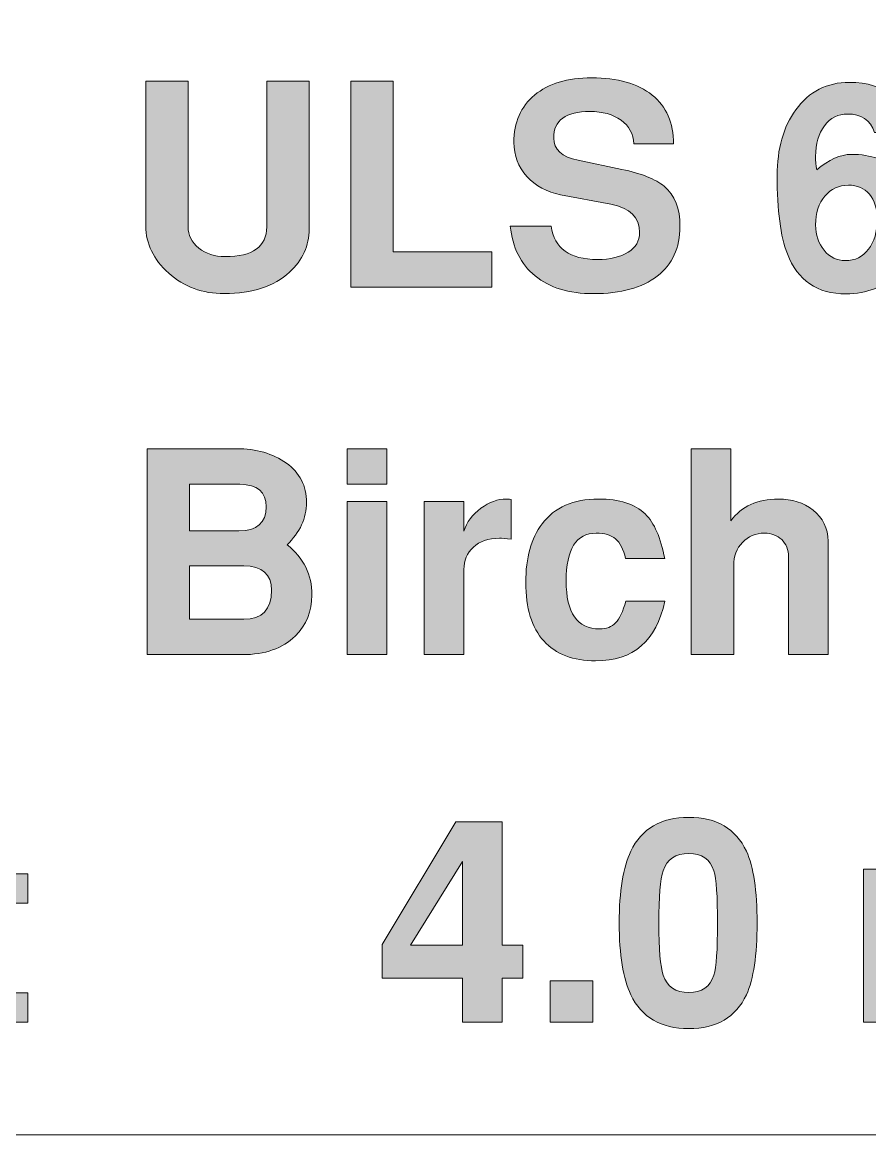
# Model space of a CAD drawing. Header units: inches. Extents: x 2 to 12.3, y -3 to -0.4.
# Drawn here: x 9.31 to 9.81, y -3.013 to -2.357 of the extents above; entities that cross this region are included whole.
import ezdxf

# ---------------------------------------------------------------- set-up
doc = ezdxf.new("R2010")
doc.units = ezdxf.units.IN
doc.header["$MEASUREMENT"] = 0
doc.layers.add('Layer 1', color=7, linetype='Continuous')

# ---------------------------------------------------------------- blocks, each defined once
blk = doc.blocks.new('block 3')
at = {"layer": 'Layer 1', "color": 7, "lineweight": 5, "true_color": 0xffffff}
blk.add_lwpolyline([(10.12031, -2.06132), (10.09715, -1.79446), (10.21175, -1.79446), (10.21175, -1.70011), (8.31017, -1.70011), (8.31017, -3.01299), (10.21175, -3.01299), (10.21175, -2.65177), (10.40857, -2.65177), (10.40857, -3.01299), (12.31017, -3.01299), (12.31017, -1.70011), (10.40828, -1.70011), (10.408, -1.79446), (10.52436, -1.79446), (10.50061, -2.06132)], dxfattribs=at)
blk = doc.blocks.new('block 43')
at = {"layer": 'Layer 1', "true_color": 0xed1f24}
h = blk.add_hatch(color=240, dxfattribs=at)
h.dxf.hatch_style = 2
edge = h.paths.add_edge_path()
edge.add_spline(control_points=[(9.48105, -2.69453), (9.48105, -2.7042), (9.47778, -2.71225), (9.47122, -2.7187), (9.46377, -2.72603), (9.45338, -2.7297), (9.44005, -2.7297), (9.44005, -2.7297), (9.38388, -2.7297), (9.38388, -2.7297), (9.38388, -2.7297), (9.38388, -2.60819), (9.38388, -2.60819), (9.38388, -2.60819), (9.43655, -2.60819), (9.43655, -2.60819), (9.44822, -2.60819), (9.45802, -2.61103), (9.46597, -2.61669), (9.47391, -2.62236), (9.47788, -2.63009), (9.47788, -2.63987), (9.47788, -2.6492), (9.47405, -2.65753), (9.46638, -2.66486), (9.47616, -2.67264), (9.48105, -2.68253), (9.48105, -2.69453)], knot_values=[0, 0, 0, 0, 1, 1, 1, 2, 2, 2, 3, 3, 3, 4, 4, 4, 5, 5, 5, 6, 6, 6, 7, 7, 7, 8, 8, 8, 9, 9, 9, 9], degree=3, periodic=1)
edge = h.paths.add_edge_path()
edge.add_spline(control_points=[(9.45405, -2.64253), (9.45405, -2.63364), (9.44889, -2.6292), (9.43855, -2.6292), (9.43855, -2.6292), (9.40889, -2.6292), (9.40889, -2.6292), (9.40889, -2.6292), (9.40889, -2.6567), (9.40889, -2.6567), (9.40889, -2.6567), (9.43789, -2.6567), (9.43789, -2.6567), (9.44866, -2.6567), (9.45405, -2.65198), (9.45405, -2.64253)], knot_values=[0, 0, 0, 0, 1, 1, 1, 2, 2, 2, 3, 3, 3, 4, 4, 4, 5, 5, 5, 5], degree=3, periodic=1)
edge = h.paths.add_edge_path()
edge.add_spline(control_points=[(9.45722, -2.6917), (9.45722, -2.68214), (9.45178, -2.67736), (9.44088, -2.67736), (9.44088, -2.67736), (9.40889, -2.67736), (9.40889, -2.67736), (9.40889, -2.67736), (9.40889, -2.70886), (9.40889, -2.70886), (9.40889, -2.70886), (9.44088, -2.70886), (9.44088, -2.70886), (9.45178, -2.70886), (9.45722, -2.70314), (9.45722, -2.6917)], knot_values=[0, 0, 0, 0, 1, 1, 1, 2, 2, 2, 3, 3, 3, 4, 4, 4, 5, 5, 5, 5], degree=3, periodic=1)
h = blk.add_hatch(color=240, dxfattribs=at)
h.dxf.hatch_style = 2
h.paths.add_polyline_path([(9.52522, -2.62903), (9.50189, -2.62903), (9.50189, -2.60819), (9.52522, -2.60819)])
h.paths.add_polyline_path([(9.52522, -2.7297), (9.50189, -2.7297), (9.50189, -2.63936), (9.52522, -2.63936)])
h = blk.add_hatch(color=240, dxfattribs=at)
h.dxf.hatch_style = 2
edge = h.paths.add_edge_path()
edge.add_spline(control_points=[(9.78555, -2.7297), (9.78555, -2.7297), (9.76221, -2.7297), (9.76221, -2.7297), (9.76221, -2.7297), (9.76221, -2.67206), (9.76221, -2.67206), (9.76221, -2.66772), (9.76088, -2.66429), (9.75822, -2.66179), (9.75555, -2.65928), (9.75216, -2.65803), (9.74805, -2.65803), (9.74282, -2.65803), (9.73849, -2.65984), (9.73505, -2.66346), (9.73161, -2.66708), (9.72989, -2.67162), (9.72989, -2.67708), (9.72989, -2.67708), (9.72989, -2.7297), (9.72989, -2.7297), (9.72989, -2.7297), (9.70488, -2.7297), (9.70488, -2.7297), (9.70488, -2.7297), (9.70488, -2.60819), (9.70488, -2.60819), (9.70488, -2.60819), (9.72822, -2.60819), (9.72822, -2.60819), (9.72822, -2.60819), (9.72822, -2.6507), (9.72822, -2.6507), (9.73455, -2.64214), (9.74388, -2.63786), (9.75622, -2.63786), (9.76432, -2.63786), (9.77116, -2.64003), (9.77672, -2.64436), (9.78261, -2.64903), (9.78555, -2.65514), (9.78555, -2.66269), (9.78555, -2.66269), (9.78555, -2.7297), (9.78555, -2.7297)], knot_values=[0, 0, 0, 0, 1, 1, 1, 2, 2, 2, 3, 3, 3, 4, 4, 4, 5, 5, 5, 6, 6, 6, 7, 7, 7, 8, 8, 8, 9, 9, 9, 10, 10, 10, 11, 11, 11, 12, 12, 12, 13, 13, 13, 14, 14, 14, 15, 15, 15, 15], degree=3, periodic=1)
h = blk.add_hatch(color=240, dxfattribs=at)
h.dxf.hatch_style = 2
edge = h.paths.add_edge_path()
edge.add_spline(control_points=[(9.59855, -2.66153), (9.59544, -2.66119), (9.59316, -2.66103), (9.59172, -2.66103), (9.58516, -2.66103), (9.58002, -2.66278), (9.5763, -2.66628), (9.57258, -2.66978), (9.57072, -2.67419), (9.57072, -2.67953), (9.57072, -2.67953), (9.57072, -2.7297), (9.57072, -2.7297), (9.57072, -2.7297), (9.54738, -2.7297), (9.54738, -2.7297), (9.54738, -2.7297), (9.54738, -2.63936), (9.54738, -2.63936), (9.54738, -2.63936), (9.57072, -2.63936), (9.57072, -2.63936), (9.57072, -2.63936), (9.57072, -2.65686), (9.57072, -2.65686), (9.57239, -2.65153), (9.57572, -2.64703), (9.58072, -2.64336), (9.58572, -2.6397), (9.59072, -2.63786), (9.59572, -2.63786), (9.59627, -2.63786), (9.59722, -2.63797), (9.59855, -2.6382), (9.59855, -2.6382), (9.59855, -2.66153), (9.59855, -2.66153)], knot_values=[0, 0, 0, 0, 1, 1, 1, 2, 2, 2, 3, 3, 3, 4, 4, 4, 5, 5, 5, 6, 6, 6, 7, 7, 7, 8, 8, 8, 9, 9, 9, 10, 10, 10, 11, 11, 11, 12, 12, 12, 12], degree=3, periodic=1)
h = blk.add_hatch(color=240, dxfattribs=at)
h.dxf.hatch_style = 2
edge = h.paths.add_edge_path()
edge.add_spline(control_points=[(9.68922, -2.69819), (9.68433, -2.72164), (9.67072, -2.73336), (9.64838, -2.73336), (9.63516, -2.73336), (9.62499, -2.72944), (9.61789, -2.72161), (9.61077, -2.71378), (9.60722, -2.70225), (9.60722, -2.68703), (9.60722, -2.67259), (9.61044, -2.66109), (9.61688, -2.65253), (9.62422, -2.64275), (9.63527, -2.63786), (9.65005, -2.63786), (9.6625, -2.63786), (9.67172, -2.64081), (9.67772, -2.64669), (9.68305, -2.65192), (9.68688, -2.6607), (9.68922, -2.67303), (9.68922, -2.67303), (9.66615, -2.67303), (9.66615, -2.67303), (9.66482, -2.66752), (9.66284, -2.66365), (9.66022, -2.6614), (9.6576, -2.65915), (9.65378, -2.65803), (9.64877, -2.65803), (9.63696, -2.65803), (9.63105, -2.66745), (9.63105, -2.68628), (9.63105, -2.70511), (9.63763, -2.71453), (9.65078, -2.71453), (9.65479, -2.71453), (9.65793, -2.7133), (9.66022, -2.71086), (9.6625, -2.70842), (9.66454, -2.7042), (9.66632, -2.69819), (9.66632, -2.69819), (9.68922, -2.69819), (9.68922, -2.69819)], knot_values=[0, 0, 0, 0, 1, 1, 1, 2, 2, 2, 3, 3, 3, 4, 4, 4, 5, 5, 5, 6, 6, 6, 7, 7, 7, 8, 8, 8, 9, 9, 9, 10, 10, 10, 11, 11, 11, 12, 12, 12, 13, 13, 13, 14, 14, 14, 15, 15, 15, 15], degree=3, periodic=1)
at = {"layer": 'Layer 1', "lineweight": 0}
for points in [[(9.52522, -2.62903), (9.50189, -2.62903), (9.50189, -2.60819), (9.52522, -2.60819), (9.52522, -2.62903)], [(9.52522, -2.7297), (9.50189, -2.7297), (9.50189, -2.63936), (9.52522, -2.63936), (9.52522, -2.7297)]]:
    blk.add_lwpolyline(points, dxfattribs=at)
for points, knots in [([(9.48105, -2.69453), (9.48105, -2.7042), (9.47778, -2.71225), (9.47122, -2.7187), (9.46377, -2.72603), (9.45338, -2.7297), (9.44005, -2.7297), (9.44005, -2.7297), (9.38388, -2.7297), (9.38388, -2.7297), (9.38388, -2.7297), (9.38388, -2.60819), (9.38388, -2.60819), (9.38388, -2.60819), (9.43655, -2.60819), (9.43655, -2.60819), (9.44822, -2.60819), (9.45802, -2.61103), (9.46597, -2.61669), (9.47391, -2.62236), (9.47788, -2.63009), (9.47788, -2.63987), (9.47788, -2.6492), (9.47405, -2.65753), (9.46638, -2.66486), (9.47616, -2.67264), (9.48105, -2.68253), (9.48105, -2.69453)], [0, 0, 0, 0, 1, 1, 1, 2, 2, 2, 3, 3, 3, 4, 4, 4, 5, 5, 5, 6, 6, 6, 7, 7, 7, 8, 8, 8, 9, 9, 9, 9]), ([(9.78555, -2.7297), (9.78555, -2.7297), (9.76221, -2.7297), (9.76221, -2.7297), (9.76221, -2.7297), (9.76221, -2.67206), (9.76221, -2.67206), (9.76221, -2.66772), (9.76088, -2.66429), (9.75822, -2.66179), (9.75555, -2.65928), (9.75216, -2.65803), (9.74805, -2.65803), (9.74282, -2.65803), (9.73849, -2.65984), (9.73505, -2.66346), (9.73161, -2.66708), (9.72989, -2.67162), (9.72989, -2.67708), (9.72989, -2.67708), (9.72989, -2.7297), (9.72989, -2.7297), (9.72989, -2.7297), (9.70488, -2.7297), (9.70488, -2.7297), (9.70488, -2.7297), (9.70488, -2.60819), (9.70488, -2.60819), (9.70488, -2.60819), (9.72822, -2.60819), (9.72822, -2.60819), (9.72822, -2.60819), (9.72822, -2.6507), (9.72822, -2.6507), (9.73455, -2.64214), (9.74388, -2.63786), (9.75622, -2.63786), (9.76432, -2.63786), (9.77116, -2.64003), (9.77672, -2.64436), (9.78261, -2.64903), (9.78555, -2.65514), (9.78555, -2.66269), (9.78555, -2.66269), (9.78555, -2.7297), (9.78555, -2.7297)], [0, 0, 0, 0, 1, 1, 1, 2, 2, 2, 3, 3, 3, 4, 4, 4, 5, 5, 5, 6, 6, 6, 7, 7, 7, 8, 8, 8, 9, 9, 9, 10, 10, 10, 11, 11, 11, 12, 12, 12, 13, 13, 13, 14, 14, 14, 15, 15, 15, 15]), ([(9.45405, -2.64253), (9.45405, -2.63364), (9.44889, -2.6292), (9.43855, -2.6292), (9.43855, -2.6292), (9.40889, -2.6292), (9.40889, -2.6292), (9.40889, -2.6292), (9.40889, -2.6567), (9.40889, -2.6567), (9.40889, -2.6567), (9.43789, -2.6567), (9.43789, -2.6567), (9.44866, -2.6567), (9.45405, -2.65198), (9.45405, -2.64253)], [0, 0, 0, 0, 1, 1, 1, 2, 2, 2, 3, 3, 3, 4, 4, 4, 5, 5, 5, 5]), ([(9.59855, -2.66153), (9.59544, -2.66119), (9.59316, -2.66103), (9.59172, -2.66103), (9.58516, -2.66103), (9.58002, -2.66278), (9.5763, -2.66628), (9.57258, -2.66978), (9.57072, -2.67419), (9.57072, -2.67953), (9.57072, -2.67953), (9.57072, -2.7297), (9.57072, -2.7297), (9.57072, -2.7297), (9.54738, -2.7297), (9.54738, -2.7297), (9.54738, -2.7297), (9.54738, -2.63936), (9.54738, -2.63936), (9.54738, -2.63936), (9.57072, -2.63936), (9.57072, -2.63936), (9.57072, -2.63936), (9.57072, -2.65686), (9.57072, -2.65686), (9.57239, -2.65153), (9.57572, -2.64703), (9.58072, -2.64336), (9.58572, -2.6397), (9.59072, -2.63786), (9.59572, -2.63786), (9.59627, -2.63786), (9.59722, -2.63797), (9.59855, -2.6382), (9.59855, -2.6382), (9.59855, -2.66153), (9.59855, -2.66153)], [0, 0, 0, 0, 1, 1, 1, 2, 2, 2, 3, 3, 3, 4, 4, 4, 5, 5, 5, 6, 6, 6, 7, 7, 7, 8, 8, 8, 9, 9, 9, 10, 10, 10, 11, 11, 11, 12, 12, 12, 12]), ([(9.68922, -2.69819), (9.68433, -2.72164), (9.67072, -2.73336), (9.64838, -2.73336), (9.63516, -2.73336), (9.62499, -2.72944), (9.61789, -2.72161), (9.61077, -2.71378), (9.60722, -2.70225), (9.60722, -2.68703), (9.60722, -2.67259), (9.61044, -2.66109), (9.61688, -2.65253), (9.62422, -2.64275), (9.63527, -2.63786), (9.65005, -2.63786), (9.6625, -2.63786), (9.67172, -2.64081), (9.67772, -2.64669), (9.68305, -2.65192), (9.68688, -2.6607), (9.68922, -2.67303), (9.68922, -2.67303), (9.66615, -2.67303), (9.66615, -2.67303), (9.66482, -2.66752), (9.66284, -2.66365), (9.66022, -2.6614), (9.6576, -2.65915), (9.65378, -2.65803), (9.64877, -2.65803), (9.63696, -2.65803), (9.63105, -2.66745), (9.63105, -2.68628), (9.63105, -2.70511), (9.63763, -2.71453), (9.65078, -2.71453), (9.65479, -2.71453), (9.65793, -2.7133), (9.66022, -2.71086), (9.6625, -2.70842), (9.66454, -2.7042), (9.66632, -2.69819), (9.66632, -2.69819), (9.68922, -2.69819), (9.68922, -2.69819)], [0, 0, 0, 0, 1, 1, 1, 2, 2, 2, 3, 3, 3, 4, 4, 4, 5, 5, 5, 6, 6, 6, 7, 7, 7, 8, 8, 8, 9, 9, 9, 10, 10, 10, 11, 11, 11, 12, 12, 12, 13, 13, 13, 14, 14, 14, 15, 15, 15, 15]), ([(9.45722, -2.6917), (9.45722, -2.68214), (9.45178, -2.67736), (9.44088, -2.67736), (9.44088, -2.67736), (9.40889, -2.67736), (9.40889, -2.67736), (9.40889, -2.67736), (9.40889, -2.70886), (9.40889, -2.70886), (9.40889, -2.70886), (9.44088, -2.70886), (9.44088, -2.70886), (9.45178, -2.70886), (9.45722, -2.70314), (9.45722, -2.6917)], [0, 0, 0, 0, 1, 1, 1, 2, 2, 2, 3, 3, 3, 4, 4, 4, 5, 5, 5, 5])]:
    blk.add_open_spline(points, degree=3, knots=knots, dxfattribs=at)
blk = doc.blocks.new('block 41')
at = {"layer": 'Layer 1'}
blk.add_blockref('block 43', (0, 0), dxfattribs=at)
blk = doc.blocks.new('block 45')
at = {"layer": 'Layer 1', "true_color": 0xed1f24}
h = blk.add_hatch(color=240, dxfattribs=at)
h.dxf.hatch_style = 2
h.paths.add_polyline_path([(9.31345, -2.87638), (9.29612, -2.87638), (9.29612, -2.85904), (9.31345, -2.85904)])
h.paths.add_polyline_path([(9.31345, -2.94654), (9.29612, -2.94654), (9.29612, -2.92921), (9.31345, -2.92921)])
at = {"layer": 'Layer 1', "lineweight": 0}
for points in [[(9.31345, -2.87638), (9.29612, -2.87638), (9.29612, -2.85904), (9.31345, -2.85904), (9.31345, -2.87638)], [(9.31345, -2.94654), (9.29612, -2.94654), (9.29612, -2.92921), (9.31345, -2.92921), (9.31345, -2.94654)]]:
    blk.add_lwpolyline(points, dxfattribs=at)
blk = doc.blocks.new('block 46')
at = {"layer": 'Layer 1', "true_color": 0xed1f24}
h = blk.add_hatch(color=240, dxfattribs=at)
h.dxf.hatch_style = 2
h.paths.add_polyline_path([(9.60555, -2.92054), (9.59322, -2.92054), (9.59322, -2.94654), (9.56989, -2.94654), (9.56989, -2.92054), (9.52255, -2.92054), (9.52255, -2.90071), (9.56605, -2.82838), (9.59322, -2.82838), (9.59322, -2.9012), (9.60555, -2.9012)])
h.paths.add_polyline_path([(9.56989, -2.9012), (9.56989, -2.85175), (9.53917, -2.9012)])
h = blk.add_hatch(color=240, dxfattribs=at)
h.dxf.hatch_style = 2
edge = h.paths.add_edge_path()
edge.add_spline(control_points=[(9.74371, -2.88804), (9.74371, -2.90704), (9.7416, -2.92115), (9.73738, -2.93037), (9.73116, -2.94371), (9.71983, -2.95037), (9.70338, -2.95037), (9.68694, -2.95037), (9.67555, -2.94371), (9.66922, -2.93037), (9.66466, -2.92093), (9.66238, -2.90682), (9.66238, -2.88804), (9.66238, -2.86926), (9.66466, -2.85515), (9.66922, -2.84571), (9.67555, -2.83237), (9.68694, -2.8257), (9.70338, -2.8257), (9.71983, -2.8257), (9.73116, -2.83237), (9.73738, -2.84571), (9.7416, -2.85493), (9.74371, -2.86904), (9.74371, -2.88804)], knot_values=[0, 0, 0, 0, 1, 1, 1, 2, 2, 2, 3, 3, 3, 4, 4, 4, 5, 5, 5, 6, 6, 6, 7, 7, 7, 8, 8, 8, 8], degree=3, periodic=1)
edge = h.paths.add_edge_path()
edge.add_spline(control_points=[(9.72038, -2.88804), (9.72038, -2.87227), (9.71966, -2.86199), (9.71821, -2.8572), (9.71599, -2.85043), (9.71105, -2.84704), (9.70338, -2.84704), (9.6956, -2.84704), (9.69055, -2.85043), (9.68822, -2.8572), (9.68655, -2.86221), (9.68572, -2.87248), (9.68572, -2.88804), (9.68572, -2.9036), (9.6866, -2.91387), (9.68838, -2.91887), (9.69061, -2.92565), (9.6956, -2.92904), (9.70338, -2.92904), (9.71105, -2.92904), (9.71599, -2.92565), (9.71821, -2.91887), (9.71966, -2.9141), (9.72038, -2.90382), (9.72038, -2.88804)], knot_values=[0, 0, 0, 0, 1, 1, 1, 2, 2, 2, 3, 3, 3, 4, 4, 4, 5, 5, 5, 6, 6, 6, 7, 7, 7, 8, 8, 8, 8], degree=3, periodic=1)
h = blk.add_hatch(color=240, dxfattribs=at)
h.dxf.hatch_style = 2
edge = h.paths.add_edge_path()
edge.add_spline(control_points=[(9.93389, -2.94654), (9.93389, -2.94654), (9.91056, -2.94654), (9.91056, -2.94654), (9.91056, -2.94654), (9.91056, -2.88385), (9.91056, -2.88385), (9.91056, -2.88197), (9.90955, -2.88014), (9.90755, -2.87836), (9.905, -2.87604), (9.90155, -2.87487), (9.89722, -2.87487), (9.89344, -2.87487), (9.88994, -2.87645), (9.88672, -2.87961), (9.8835, -2.88277), (9.88188, -2.88618), (9.88188, -2.88984), (9.88188, -2.88984), (9.88188, -2.94654), (9.88188, -2.94654), (9.88188, -2.94654), (9.85855, -2.94654), (9.85855, -2.94654), (9.85855, -2.94654), (9.85855, -2.88554), (9.85855, -2.88554), (9.85855, -2.88277), (9.8575, -2.88037), (9.85539, -2.87837), (9.85294, -2.87604), (9.84956, -2.87487), (9.84522, -2.87487), (9.841, -2.87487), (9.83739, -2.87638), (9.83438, -2.87937), (9.83139, -2.88237), (9.82989, -2.88582), (9.82989, -2.88971), (9.82989, -2.88971), (9.82989, -2.94654), (9.82989, -2.94654), (9.82989, -2.94654), (9.80655, -2.94654), (9.80655, -2.94654), (9.80655, -2.94654), (9.80655, -2.85621), (9.80655, -2.85621), (9.80655, -2.85621), (9.82989, -2.85621), (9.82989, -2.85621), (9.82989, -2.85621), (9.82989, -2.86937), (9.82989, -2.86937), (9.834, -2.86382), (9.8378, -2.85999), (9.8413, -2.85788), (9.8448, -2.85577), (9.84894, -2.85471), (9.85372, -2.85471), (9.86405, -2.85471), (9.87255, -2.8591), (9.87922, -2.86787), (9.88522, -2.8591), (9.89361, -2.85471), (9.90439, -2.85471), (9.91316, -2.85471), (9.9201, -2.85682), (9.92522, -2.86104), (9.931, -2.8656), (9.93389, -2.87238), (9.93389, -2.88137), (9.93389, -2.88137), (9.93389, -2.94654), (9.93389, -2.94654)], knot_values=[0, 0, 0, 0, 1, 1, 1, 2, 2, 2, 3, 3, 3, 4, 4, 4, 5, 5, 5, 6, 6, 6, 7, 7, 7, 8, 8, 8, 9, 9, 9, 10, 10, 10, 11, 11, 11, 12, 12, 12, 13, 13, 13, 14, 14, 14, 15, 15, 15, 16, 16, 16, 17, 17, 17, 18, 18, 18, 19, 19, 19, 20, 20, 20, 21, 21, 21, 22, 22, 22, 23, 23, 23, 24, 24, 24, 25, 25, 25, 25], degree=3, periodic=1)
h = blk.add_hatch(color=240, dxfattribs=at)
h.dxf.hatch_style = 2
h.paths.add_polyline_path([(9.64671, -2.94654), (9.62172, -2.94654), (9.62172, -2.92221), (9.64671, -2.92221)])
at = {"layer": 'Layer 1', "lineweight": 0}
for points in [[(9.60555, -2.92054), (9.59322, -2.92054), (9.59322, -2.94654), (9.56989, -2.94654), (9.56989, -2.92054), (9.52255, -2.92054), (9.52255, -2.90071), (9.56605, -2.82838), (9.59322, -2.82838), (9.59322, -2.9012), (9.60555, -2.9012), (9.60555, -2.92054)], [(9.56989, -2.9012), (9.56989, -2.85175), (9.53917, -2.9012), (9.56989, -2.9012)], [(9.64671, -2.94654), (9.62172, -2.94654), (9.62172, -2.92221), (9.64671, -2.92221), (9.64671, -2.94654)]]:
    blk.add_lwpolyline(points, dxfattribs=at)
for points, knots in [([(9.74371, -2.88804), (9.74371, -2.90704), (9.7416, -2.92115), (9.73738, -2.93037), (9.73116, -2.94371), (9.71983, -2.95037), (9.70338, -2.95037), (9.68694, -2.95037), (9.67555, -2.94371), (9.66922, -2.93037), (9.66466, -2.92093), (9.66238, -2.90682), (9.66238, -2.88804), (9.66238, -2.86926), (9.66466, -2.85515), (9.66922, -2.84571), (9.67555, -2.83237), (9.68694, -2.8257), (9.70338, -2.8257), (9.71983, -2.8257), (9.73116, -2.83237), (9.73738, -2.84571), (9.7416, -2.85493), (9.74371, -2.86904), (9.74371, -2.88804)], [0, 0, 0, 0, 1, 1, 1, 2, 2, 2, 3, 3, 3, 4, 4, 4, 5, 5, 5, 6, 6, 6, 7, 7, 7, 8, 8, 8, 8]), ([(9.72038, -2.88804), (9.72038, -2.87227), (9.71966, -2.86199), (9.71821, -2.8572), (9.71599, -2.85043), (9.71105, -2.84704), (9.70338, -2.84704), (9.6956, -2.84704), (9.69055, -2.85043), (9.68822, -2.8572), (9.68655, -2.86221), (9.68572, -2.87248), (9.68572, -2.88804), (9.68572, -2.9036), (9.6866, -2.91387), (9.68838, -2.91887), (9.69061, -2.92565), (9.6956, -2.92904), (9.70338, -2.92904), (9.71105, -2.92904), (9.71599, -2.92565), (9.71821, -2.91887), (9.71966, -2.9141), (9.72038, -2.90382), (9.72038, -2.88804)], [0, 0, 0, 0, 1, 1, 1, 2, 2, 2, 3, 3, 3, 4, 4, 4, 5, 5, 5, 6, 6, 6, 7, 7, 7, 8, 8, 8, 8]), ([(9.93389, -2.94654), (9.93389, -2.94654), (9.91056, -2.94654), (9.91056, -2.94654), (9.91056, -2.94654), (9.91056, -2.88385), (9.91056, -2.88385), (9.91056, -2.88197), (9.90955, -2.88014), (9.90755, -2.87836), (9.905, -2.87604), (9.90155, -2.87487), (9.89722, -2.87487), (9.89344, -2.87487), (9.88994, -2.87645), (9.88672, -2.87961), (9.8835, -2.88277), (9.88188, -2.88618), (9.88188, -2.88984), (9.88188, -2.88984), (9.88188, -2.94654), (9.88188, -2.94654), (9.88188, -2.94654), (9.85855, -2.94654), (9.85855, -2.94654), (9.85855, -2.94654), (9.85855, -2.88554), (9.85855, -2.88554), (9.85855, -2.88277), (9.8575, -2.88037), (9.85539, -2.87837), (9.85294, -2.87604), (9.84956, -2.87487), (9.84522, -2.87487), (9.841, -2.87487), (9.83739, -2.87638), (9.83438, -2.87937), (9.83139, -2.88237), (9.82989, -2.88582), (9.82989, -2.88971), (9.82989, -2.88971), (9.82989, -2.94654), (9.82989, -2.94654), (9.82989, -2.94654), (9.80655, -2.94654), (9.80655, -2.94654), (9.80655, -2.94654), (9.80655, -2.85621), (9.80655, -2.85621), (9.80655, -2.85621), (9.82989, -2.85621), (9.82989, -2.85621), (9.82989, -2.85621), (9.82989, -2.86937), (9.82989, -2.86937), (9.834, -2.86382), (9.8378, -2.85999), (9.8413, -2.85788), (9.8448, -2.85577), (9.84894, -2.85471), (9.85372, -2.85471), (9.86405, -2.85471), (9.87255, -2.8591), (9.87922, -2.86787), (9.88522, -2.8591), (9.89361, -2.85471), (9.90439, -2.85471), (9.91316, -2.85471), (9.9201, -2.85682), (9.92522, -2.86104), (9.931, -2.8656), (9.93389, -2.87238), (9.93389, -2.88137), (9.93389, -2.88137), (9.93389, -2.94654), (9.93389, -2.94654)], [0, 0, 0, 0, 1, 1, 1, 2, 2, 2, 3, 3, 3, 4, 4, 4, 5, 5, 5, 6, 6, 6, 7, 7, 7, 8, 8, 8, 9, 9, 9, 10, 10, 10, 11, 11, 11, 12, 12, 12, 13, 13, 13, 14, 14, 14, 15, 15, 15, 16, 16, 16, 17, 17, 17, 18, 18, 18, 19, 19, 19, 20, 20, 20, 21, 21, 21, 22, 22, 22, 23, 23, 23, 24, 24, 24, 25, 25, 25, 25])]:
    blk.add_open_spline(points, degree=3, knots=knots, dxfattribs=at)
blk = doc.blocks.new('block 44')
at = {"layer": 'Layer 1'}
for name in ['block 45', 'block 46']:
    blk.add_blockref(name, (0, 0), dxfattribs=at)
blk = doc.blocks.new('block 49')
at = {"layer": 'Layer 1', "true_color": 0xed1f24}
h = blk.add_hatch(color=240, dxfattribs=at)
h.dxf.hatch_style = 2
edge = h.paths.add_edge_path()
edge.add_spline(control_points=[(9.69822, -2.47702), (9.69822, -2.48969), (9.69374, -2.49946), (9.6848, -2.50635), (9.67586, -2.51324), (9.66332, -2.51668), (9.64722, -2.51668), (9.63266, -2.51668), (9.62116, -2.51318), (9.61272, -2.50618), (9.60427, -2.49919), (9.59939, -2.48941), (9.59805, -2.47685), (9.59805, -2.47685), (9.62227, -2.47685), (9.62227, -2.47685), (9.62405, -2.48996), (9.63312, -2.49652), (9.6495, -2.49652), (9.65707, -2.49652), (9.66311, -2.4951), (9.66762, -2.49226), (9.67213, -2.48942), (9.67438, -2.48556), (9.67438, -2.48066), (9.67438, -2.47164), (9.66872, -2.46608), (9.6574, -2.46396), (9.6574, -2.46396), (9.62773, -2.45831), (9.62773, -2.45831), (9.61961, -2.45675), (9.613, -2.45315), (9.60788, -2.44748), (9.60277, -2.44182), (9.60021, -2.43515), (9.60021, -2.4275), (9.60021, -2.41562), (9.6043, -2.40628), (9.61247, -2.39952), (9.62063, -2.39274), (9.63182, -2.38935), (9.64605, -2.38935), (9.66138, -2.38935), (9.6733, -2.39274), (9.6818, -2.39952), (9.6903, -2.4063), (9.69449, -2.41591), (9.69438, -2.42835), (9.69438, -2.42835), (9.67105, -2.42835), (9.67105, -2.42835), (9.67072, -2.42247), (9.66819, -2.4178), (9.66347, -2.41435), (9.65875, -2.41091), (9.6526, -2.40919), (9.64505, -2.40919), (9.63083, -2.40919), (9.62372, -2.41441), (9.62372, -2.42485), (9.62372, -2.43163), (9.62855, -2.43601), (9.63822, -2.43802), (9.63822, -2.43802), (9.66389, -2.44335), (9.66389, -2.44335), (9.67555, -2.44579), (9.68389, -2.44913), (9.68888, -2.45335), (9.6951, -2.45869), (9.69822, -2.46657), (9.69822, -2.47702)], knot_values=[0, 0, 0, 0, 1, 1, 1, 2, 2, 2, 3, 3, 3, 4, 4, 4, 5, 5, 5, 6, 6, 6, 7, 7, 7, 8, 8, 8, 9, 9, 9, 10, 10, 10, 11, 11, 11, 12, 12, 12, 13, 13, 13, 14, 14, 14, 15, 15, 15, 16, 16, 16, 17, 17, 17, 18, 18, 18, 19, 19, 19, 20, 20, 20, 21, 21, 21, 22, 22, 22, 23, 23, 23, 24, 24, 24, 24], degree=3, periodic=1)
h = blk.add_hatch(color=240, dxfattribs=at)
h.dxf.hatch_style = 2
edge = h.paths.add_edge_path()
edge.add_spline(control_points=[(9.47939, -2.47852), (9.47939, -2.48841), (9.47555, -2.49691), (9.46789, -2.50401), (9.45867, -2.51246), (9.44583, -2.51668), (9.42939, -2.51668), (9.4165, -2.51668), (9.40556, -2.51263), (9.39655, -2.50452), (9.38755, -2.49641), (9.38306, -2.48718), (9.38306, -2.47685), (9.38306, -2.47685), (9.38306, -2.39135), (9.38306, -2.39135), (9.38306, -2.39135), (9.40805, -2.39135), (9.40805, -2.39135), (9.40805, -2.39135), (9.40805, -2.47719), (9.40805, -2.47719), (9.40805, -2.48218), (9.41014, -2.48638), (9.41431, -2.48977), (9.41847, -2.49316), (9.42367, -2.49485), (9.42989, -2.49485), (9.44622, -2.49485), (9.45439, -2.48897), (9.45439, -2.47719), (9.45439, -2.47719), (9.45439, -2.39135), (9.45439, -2.39135), (9.45439, -2.39135), (9.47939, -2.39135), (9.47939, -2.39135), (9.47939, -2.39135), (9.47939, -2.47852), (9.47939, -2.47852)], knot_values=[0, 0, 0, 0, 1, 1, 1, 2, 2, 2, 3, 3, 3, 4, 4, 4, 5, 5, 5, 6, 6, 6, 7, 7, 7, 8, 8, 8, 9, 9, 9, 10, 10, 10, 11, 11, 11, 12, 12, 12, 13, 13, 13, 13], degree=3, periodic=1)
h = blk.add_hatch(color=240, dxfattribs=at)
h.dxf.hatch_style = 2
h.paths.add_polyline_path([(9.58723, -2.51285), (9.50406, -2.51285), (9.50406, -2.39135), (9.52905, -2.39135), (9.52905, -2.49202), (9.58723, -2.49202)])
h = blk.add_hatch(color=240, dxfattribs=at)
h.dxf.hatch_style = 2
edge = h.paths.add_edge_path()
edge.add_spline(control_points=[(9.83655, -2.47369), (9.83655, -2.48624), (9.83299, -2.49652), (9.82588, -2.50452), (9.81843, -2.51274), (9.80855, -2.51685), (9.79622, -2.51685), (9.77922, -2.51685), (9.76766, -2.50897), (9.76155, -2.49318), (9.75755, -2.48296), (9.75555, -2.46758), (9.75555, -2.44701), (9.75555, -2.43124), (9.75922, -2.41829), (9.76655, -2.40818), (9.77433, -2.39741), (9.78488, -2.39202), (9.79821, -2.39202), (9.80865, -2.39202), (9.81716, -2.39467), (9.82372, -2.39998), (9.83027, -2.40529), (9.83388, -2.41252), (9.83455, -2.42169), (9.83455, -2.42169), (9.81305, -2.42152), (9.81305, -2.42152), (9.81038, -2.4143), (9.8051, -2.41069), (9.79721, -2.41069), (9.79154, -2.41069), (9.78697, -2.41299), (9.78346, -2.4176), (9.77996, -2.42221), (9.77821, -2.42824), (9.77821, -2.43568), (9.77821, -2.43824), (9.77844, -2.44091), (9.77888, -2.44368), (9.78599, -2.43757), (9.79283, -2.43452), (9.79938, -2.43452), (9.81093, -2.43452), (9.82002, -2.43785), (9.82663, -2.44452), (9.83324, -2.45119), (9.83655, -2.46091), (9.83655, -2.47369)], knot_values=[0, 0, 0, 0, 1, 1, 1, 2, 2, 2, 3, 3, 3, 4, 4, 4, 5, 5, 5, 6, 6, 6, 7, 7, 7, 8, 8, 8, 9, 9, 9, 10, 10, 10, 11, 11, 11, 12, 12, 12, 13, 13, 13, 14, 14, 14, 15, 15, 15, 16, 16, 16, 16], degree=3, periodic=1)
edge = h.paths.add_edge_path()
edge.add_spline(control_points=[(9.81455, -2.47302), (9.81455, -2.46657), (9.81303, -2.46157), (9.81, -2.45801), (9.80698, -2.45446), (9.80282, -2.45268), (9.79754, -2.45268), (9.79203, -2.45268), (9.78743, -2.45483), (9.78375, -2.4591), (9.78006, -2.46338), (9.77821, -2.46908), (9.77821, -2.47618), (9.77821, -2.48208), (9.77989, -2.48705), (9.78325, -2.4911), (9.78661, -2.49516), (9.79076, -2.49719), (9.79572, -2.49719), (9.80145, -2.49719), (9.80602, -2.49496), (9.80943, -2.49052), (9.81284, -2.48608), (9.81455, -2.48024), (9.81455, -2.47302)], knot_values=[0, 0, 0, 0, 1, 1, 1, 2, 2, 2, 3, 3, 3, 4, 4, 4, 5, 5, 5, 6, 6, 6, 7, 7, 7, 8, 8, 8, 8], degree=3, periodic=1)
at = {"layer": 'Layer 1', "lineweight": 0}
blk.add_lwpolyline([(9.58723, -2.51285), (9.50406, -2.51285), (9.50406, -2.39135), (9.52905, -2.39135), (9.52905, -2.49202), (9.58723, -2.49202), (9.58723, -2.51285)], dxfattribs=at)
for points, knots in [([(9.69822, -2.47702), (9.69822, -2.48969), (9.69374, -2.49946), (9.6848, -2.50635), (9.67586, -2.51324), (9.66332, -2.51668), (9.64722, -2.51668), (9.63266, -2.51668), (9.62116, -2.51318), (9.61272, -2.50618), (9.60427, -2.49919), (9.59939, -2.48941), (9.59805, -2.47685), (9.59805, -2.47685), (9.62227, -2.47685), (9.62227, -2.47685), (9.62405, -2.48996), (9.63312, -2.49652), (9.6495, -2.49652), (9.65707, -2.49652), (9.66311, -2.4951), (9.66762, -2.49226), (9.67213, -2.48942), (9.67438, -2.48556), (9.67438, -2.48066), (9.67438, -2.47164), (9.66872, -2.46608), (9.6574, -2.46396), (9.6574, -2.46396), (9.62773, -2.45831), (9.62773, -2.45831), (9.61961, -2.45675), (9.613, -2.45315), (9.60788, -2.44748), (9.60277, -2.44182), (9.60021, -2.43515), (9.60021, -2.4275), (9.60021, -2.41562), (9.6043, -2.40628), (9.61247, -2.39952), (9.62063, -2.39274), (9.63182, -2.38935), (9.64605, -2.38935), (9.66138, -2.38935), (9.6733, -2.39274), (9.6818, -2.39952), (9.6903, -2.4063), (9.69449, -2.41591), (9.69438, -2.42835), (9.69438, -2.42835), (9.67105, -2.42835), (9.67105, -2.42835), (9.67072, -2.42247), (9.66819, -2.4178), (9.66347, -2.41435), (9.65875, -2.41091), (9.6526, -2.40919), (9.64505, -2.40919), (9.63083, -2.40919), (9.62372, -2.41441), (9.62372, -2.42485), (9.62372, -2.43163), (9.62855, -2.43601), (9.63822, -2.43802), (9.63822, -2.43802), (9.66389, -2.44335), (9.66389, -2.44335), (9.67555, -2.44579), (9.68389, -2.44913), (9.68888, -2.45335), (9.6951, -2.45869), (9.69822, -2.46657), (9.69822, -2.47702)], [0, 0, 0, 0, 1, 1, 1, 2, 2, 2, 3, 3, 3, 4, 4, 4, 5, 5, 5, 6, 6, 6, 7, 7, 7, 8, 8, 8, 9, 9, 9, 10, 10, 10, 11, 11, 11, 12, 12, 12, 13, 13, 13, 14, 14, 14, 15, 15, 15, 16, 16, 16, 17, 17, 17, 18, 18, 18, 19, 19, 19, 20, 20, 20, 21, 21, 21, 22, 22, 22, 23, 23, 23, 24, 24, 24, 24]), ([(9.47939, -2.47852), (9.47939, -2.48841), (9.47555, -2.49691), (9.46789, -2.50401), (9.45867, -2.51246), (9.44583, -2.51668), (9.42939, -2.51668), (9.4165, -2.51668), (9.40556, -2.51263), (9.39655, -2.50452), (9.38755, -2.49641), (9.38306, -2.48718), (9.38306, -2.47685), (9.38306, -2.47685), (9.38306, -2.39135), (9.38306, -2.39135), (9.38306, -2.39135), (9.40805, -2.39135), (9.40805, -2.39135), (9.40805, -2.39135), (9.40805, -2.47719), (9.40805, -2.47719), (9.40805, -2.48218), (9.41014, -2.48638), (9.41431, -2.48977), (9.41847, -2.49316), (9.42367, -2.49485), (9.42989, -2.49485), (9.44622, -2.49485), (9.45439, -2.48897), (9.45439, -2.47719), (9.45439, -2.47719), (9.45439, -2.39135), (9.45439, -2.39135), (9.45439, -2.39135), (9.47939, -2.39135), (9.47939, -2.39135), (9.47939, -2.39135), (9.47939, -2.47852), (9.47939, -2.47852)], [0, 0, 0, 0, 1, 1, 1, 2, 2, 2, 3, 3, 3, 4, 4, 4, 5, 5, 5, 6, 6, 6, 7, 7, 7, 8, 8, 8, 9, 9, 9, 10, 10, 10, 11, 11, 11, 12, 12, 12, 13, 13, 13, 13]), ([(9.83655, -2.47369), (9.83655, -2.48624), (9.83299, -2.49652), (9.82588, -2.50452), (9.81843, -2.51274), (9.80855, -2.51685), (9.79622, -2.51685), (9.77922, -2.51685), (9.76766, -2.50897), (9.76155, -2.49318), (9.75755, -2.48296), (9.75555, -2.46758), (9.75555, -2.44701), (9.75555, -2.43124), (9.75922, -2.41829), (9.76655, -2.40818), (9.77433, -2.39741), (9.78488, -2.39202), (9.79821, -2.39202), (9.80865, -2.39202), (9.81716, -2.39467), (9.82372, -2.39998), (9.83027, -2.40529), (9.83388, -2.41252), (9.83455, -2.42169), (9.83455, -2.42169), (9.81305, -2.42152), (9.81305, -2.42152), (9.81038, -2.4143), (9.8051, -2.41069), (9.79721, -2.41069), (9.79154, -2.41069), (9.78697, -2.41299), (9.78346, -2.4176), (9.77996, -2.42221), (9.77821, -2.42824), (9.77821, -2.43568), (9.77821, -2.43824), (9.77844, -2.44091), (9.77888, -2.44368), (9.78599, -2.43757), (9.79283, -2.43452), (9.79938, -2.43452), (9.81093, -2.43452), (9.82002, -2.43785), (9.82663, -2.44452), (9.83324, -2.45119), (9.83655, -2.46091), (9.83655, -2.47369)], [0, 0, 0, 0, 1, 1, 1, 2, 2, 2, 3, 3, 3, 4, 4, 4, 5, 5, 5, 6, 6, 6, 7, 7, 7, 8, 8, 8, 9, 9, 9, 10, 10, 10, 11, 11, 11, 12, 12, 12, 13, 13, 13, 14, 14, 14, 15, 15, 15, 16, 16, 16, 16]), ([(9.81455, -2.47302), (9.81455, -2.46657), (9.81303, -2.46157), (9.81, -2.45801), (9.80698, -2.45446), (9.80282, -2.45268), (9.79754, -2.45268), (9.79203, -2.45268), (9.78743, -2.45483), (9.78375, -2.4591), (9.78006, -2.46338), (9.77821, -2.46908), (9.77821, -2.47618), (9.77821, -2.48208), (9.77989, -2.48705), (9.78325, -2.4911), (9.78661, -2.49516), (9.79076, -2.49719), (9.79572, -2.49719), (9.80145, -2.49719), (9.80602, -2.49496), (9.80943, -2.49052), (9.81284, -2.48608), (9.81455, -2.48024), (9.81455, -2.47302)], [0, 0, 0, 0, 1, 1, 1, 2, 2, 2, 3, 3, 3, 4, 4, 4, 5, 5, 5, 6, 6, 6, 7, 7, 7, 8, 8, 8, 8])]:
    blk.add_open_spline(points, degree=3, knots=knots, dxfattribs=at)
blk = doc.blocks.new('block 47')
at = {"layer": 'Layer 1'}
blk.add_blockref('block 49', (0, 0), dxfattribs=at)

msp = doc.modelspace()

# ---------------------------------------------------------------- block references
at = {"layer": 'Layer 1'}
for name in ['block 3', 'block 47', 'block 41', 'block 44']:
    msp.add_blockref(name, (0, 0), dxfattribs=at)

doc.saveas('drawing.dxf')
